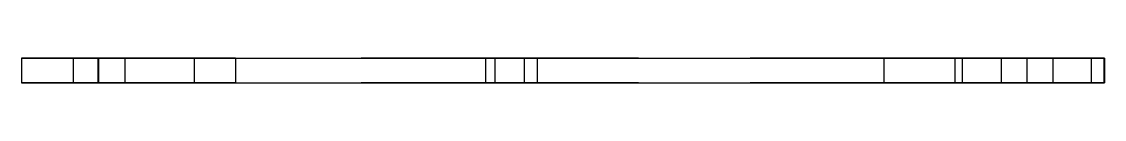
# Model space of a CAD drawing. Extents: x 0 to 1.38, y 0 to 0.99.
# Drawn here: x 0.575 to 1.383, y 0.969 to 0.988 of the extents above; entities that cross this region are included whole.
import ezdxf

# ---------------------------------------------------------------- set-up
doc = ezdxf.new("R2010")
doc.units = 0
doc.linetypes.add('HIDDEN', pattern=[0.040385, 0.026937, -0.013448])
doc.layers.add('LEFT', color=7, linetype='CONTINUOUS')
doc.layers.add('LEFT_HID', color=7, linetype='HIDDEN')

msp = doc.modelspace()

# ---------------------------------------------------------------- linework, layer by layer
at = {"layer": 'LEFT'}
for p, q in [((0.575, 0.987679), (0.632038, 0.987679)), ((0.575, 0.987679), (0.575, 0.969217)), ((0.632038, 0.969217), (0.632038, 0.987679)), ((0.632038, 0.987679), (0.928246, 0.987679)), ((0.928246, 0.987679), (0.950073, 0.987679)), ((0.928246, 0.969217), (0.928246, 0.987679)), ((0.950073, 0.987679), (1.325, 0.987679)), ((0.950073, 0.969217), (0.950073, 0.987679)), ((1.325, 0.969217), (1.325, 0.987679)), ((1.325, 0.987679), (1.382692, 0.987679)), ((1.382692, 0.987679), (1.382692, 0.969217)), ((0.575, 0.969217), (0.632038, 0.969217)), ((0.632038, 0.969217), (0.928246, 0.969217)), ((0.928246, 0.969217), (0.950073, 0.969217)), ((0.950073, 0.969217), (1.325, 0.969217)), ((1.325, 0.969217), (1.382692, 0.969217))]:
    msp.add_line(p, q, dxfattribs=at)
at = {"layer": 'LEFT_HID', "linetype": 'HIDDEN'}
for p, q in [((0.632692, 0.987679), (0.575, 0.987679)), ((0.632692, 0.987679), (0.613462, 0.987679)), ((0.613462, 0.987679), (0.651923, 0.987679)), ((0.613462, 0.987679), (0.613462, 0.969217)), ((0.632038, 0.987679), (0.632692, 0.987679)), ((0.928221, 0.987679), (0.632692, 0.987679)), ((0.632692, 0.969217), (0.632692, 0.987679)), ((0.651923, 0.987679), (0.632692, 0.987679)), ((0.651923, 0.987679), (0.651923, 0.969217)), ((0.719154, 0.987679), (0.703753, 0.987679)), ((0.703753, 0.987679), (0.734555, 0.987679)), ((0.703753, 0.987679), (0.703753, 0.969217)), ((0.734555, 0.987679), (0.719154, 0.987679)), ((0.734555, 0.987679), (0.734555, 0.969217)), ((0.940385, 0.987679), (0.921154, 0.987679)), ((0.921154, 0.987679), (0.959615, 0.987679)), ((0.921154, 0.987679), (0.921154, 0.969217)), ((0.940385, 0.987679), (0.928221, 0.987679)), ((0.928246, 0.987679), (0.928221, 0.987679)), ((0.928221, 0.969217), (0.928221, 0.987679)), ((0.950073, 0.987679), (0.940385, 0.987679)), ((0.959615, 0.987679), (0.940385, 0.987679)), ((0.950073, 0.987679), (0.952818, 0.987679)), ((0.952818, 0.987679), (0.950073, 0.987679)), ((1.218407, 0.987679), (0.950073, 0.987679)), ((0.952818, 0.987679), (0.955563, 0.987679)), ((0.955563, 0.987679), (0.952818, 0.987679)), ((0.955563, 0.987679), (0.958308, 0.987679)), ((0.958308, 0.987679), (0.955563, 0.987679)), ((0.958308, 0.987679), (0.961053, 0.987679)), ((0.961053, 0.987679), (0.958308, 0.987679)), ((0.959615, 0.987679), (0.959615, 0.969217)), ((0.961053, 0.987679), (0.963798, 0.987679)), ((0.963798, 0.987679), (0.961053, 0.987679)), ((0.963798, 0.987679), (0.966543, 0.987679)), ((0.966543, 0.987679), (0.963798, 0.987679)), ((0.966543, 0.987679), (0.969288, 0.987679)), ((0.969288, 0.987679), (0.966543, 0.987679)), ((0.969288, 0.987679), (0.972033, 0.987679)), ((0.972033, 0.987679), (0.969288, 0.987679)), ((0.972033, 0.987679), (0.974778, 0.987679)), ((0.974778, 0.987679), (0.972033, 0.987679)), ((0.974778, 0.987679), (0.977523, 0.987679)), ((0.977523, 0.987679), (0.974778, 0.987679)), ((0.977523, 0.987679), (0.980268, 0.987679)), ((0.980268, 0.987679), (0.977523, 0.987679)), ((0.980268, 0.987679), (0.983012, 0.987679)), ((0.983012, 0.987679), (0.980268, 0.987679)), ((0.983012, 0.987679), (0.985757, 0.987679)), ((0.985757, 0.987679), (0.983012, 0.987679)), ((0.985757, 0.987679), (0.988502, 0.987679)), ((0.988502, 0.987679), (0.985757, 0.987679)), ((0.988502, 0.987679), (0.991247, 0.987679)), ((0.991247, 0.987679), (0.988502, 0.987679)), ((0.991247, 0.987679), (0.993992, 0.987679)), ((0.993992, 0.987679), (0.991247, 0.987679)), ((0.993992, 0.987679), (0.996737, 0.987679)), ((0.996737, 0.987679), (0.993992, 0.987679)), ((0.996737, 0.987679), (0.999482, 0.987679)), ((0.999482, 0.987679), (0.996737, 0.987679)), ((0.999482, 0.987679), (1.002227, 0.987679)), ((1.002227, 0.987679), (0.999482, 0.987679)), ((1.002227, 0.987679), (1.004972, 0.987679)), ((1.004972, 0.987679), (1.002227, 0.987679)), ((1.004972, 0.987679), (1.007717, 0.987679)), ((1.007717, 0.987679), (1.004972, 0.987679)), ((1.007717, 0.987679), (1.010462, 0.987679)), ((1.010462, 0.987679), (1.007717, 0.987679)), ((1.010462, 0.987679), (1.013207, 0.987679)), ((1.013207, 0.987679), (1.010462, 0.987679)), ((1.013207, 0.987679), (1.015952, 0.987679)), ((1.015952, 0.987679), (1.013207, 0.987679)), ((1.015952, 0.987679), (1.018696, 0.987679)), ((1.018696, 0.987679), (1.015952, 0.987679)), ((1.018696, 0.987679), (1.021441, 0.987679)), ((1.021441, 0.987679), (1.018696, 0.987679)), ((1.021441, 0.987679), (1.024186, 0.987679)), ((1.024186, 0.987679), (1.021441, 0.987679)), ((1.024186, 0.987679), (1.026931, 0.987679)), ((1.026931, 0.987679), (1.024186, 0.987679)), ((1.026931, 0.987679), (1.029676, 0.987679)), ((1.029676, 0.987679), (1.026931, 0.987679)), ((1.029676, 0.987679), (1.032421, 0.987679)), ((1.032421, 0.987679), (1.029676, 0.987679)), ((1.032421, 0.987679), (1.035166, 0.987679)), ((1.035166, 0.987679), (1.032421, 0.987679)), ((1.271382, 0.987679), (1.218407, 0.987679)), ((1.218407, 0.969217), (1.218407, 0.987679)), ((1.270055, 0.987679), (1.268223, 0.987679)), ((1.268223, 0.987679), (1.270055, 0.987679)), ((1.271886, 0.987679), (1.270055, 0.987679)), ((1.270055, 0.987679), (1.271886, 0.987679)), ((1.276923, 0.987679), (1.271382, 0.987679)), ((1.271382, 0.969217), (1.271382, 0.987679)), ((1.273718, 0.987679), (1.271886, 0.987679)), ((1.271886, 0.987679), (1.273718, 0.987679)), ((1.275549, 0.987679), (1.273718, 0.987679)), ((1.273718, 0.987679), (1.275549, 0.987679)), ((1.277381, 0.987679), (1.275549, 0.987679)), ((1.275549, 0.987679), (1.277381, 0.987679)), ((1.373077, 0.987679), (1.276923, 0.987679)), ((1.276923, 0.969217), (1.276923, 0.987679)), ((1.325, 0.987679), (1.276923, 0.987679)), ((1.279212, 0.987679), (1.277381, 0.987679)), ((1.277381, 0.987679), (1.279212, 0.987679)), ((1.281044, 0.987679), (1.279212, 0.987679)), ((1.279212, 0.987679), (1.281044, 0.987679)), ((1.282875, 0.987679), (1.281044, 0.987679)), ((1.281044, 0.987679), (1.282875, 0.987679)), ((1.284707, 0.987679), (1.282875, 0.987679)), ((1.282875, 0.987679), (1.284707, 0.987679)), ((1.286538, 0.987679), (1.284707, 0.987679)), ((1.284707, 0.987679), (1.286538, 0.987679)), ((1.28837, 0.987679), (1.286538, 0.987679)), ((1.286538, 0.987679), (1.28837, 0.987679)), ((1.290201, 0.987679), (1.28837, 0.987679)), ((1.28837, 0.987679), (1.290201, 0.987679)), ((1.292033, 0.987679), (1.290201, 0.987679)), ((1.290201, 0.987679), (1.292033, 0.987679)), ((1.293864, 0.987679), (1.292033, 0.987679)), ((1.292033, 0.987679), (1.293864, 0.987679)), ((1.295696, 0.987679), (1.293864, 0.987679)), ((1.293864, 0.987679), (1.295696, 0.987679)), ((1.297527, 0.987679), (1.295696, 0.987679)), ((1.295696, 0.987679), (1.297527, 0.987679)), ((1.299359, 0.987679), (1.297527, 0.987679)), ((1.297527, 0.987679), (1.299359, 0.987679)), ((1.30119, 0.987679), (1.299359, 0.987679)), ((1.299359, 0.987679), (1.30119, 0.987679)), ((1.303022, 0.987679), (1.30119, 0.987679)), ((1.30119, 0.987679), (1.303022, 0.987679)), ((1.304853, 0.987679), (1.303022, 0.987679)), ((1.303022, 0.987679), (1.304853, 0.987679)), ((1.306685, 0.987679), (1.304853, 0.987679)), ((1.304853, 0.987679), (1.306685, 0.987679)), ((1.325, 0.987679), (1.305769, 0.987679)), ((1.305769, 0.987679), (1.344231, 0.987679)), ((1.325, 0.987679), (1.305769, 0.987679)), ((1.305769, 0.987679), (1.344231, 0.987679)), ((1.305769, 0.987679), (1.305769, 0.969217)), ((1.305769, 0.987679), (1.305769, 0.969217)), ((1.308516, 0.987679), (1.306685, 0.987679)), ((1.306685, 0.987679), (1.308516, 0.987679)), ((1.310348, 0.987679), (1.308516, 0.987679)), ((1.308516, 0.987679), (1.310348, 0.987679)), ((1.312179, 0.987679), (1.310348, 0.987679)), ((1.310348, 0.987679), (1.312179, 0.987679)), ((1.314011, 0.987679), (1.312179, 0.987679)), ((1.312179, 0.987679), (1.314011, 0.987679)), ((1.315842, 0.987679), (1.314011, 0.987679)), ((1.314011, 0.987679), (1.315842, 0.987679)), ((1.317674, 0.987679), (1.315842, 0.987679)), ((1.315842, 0.987679), (1.317674, 0.987679)), ((1.319505, 0.987679), (1.317674, 0.987679)), ((1.317674, 0.987679), (1.319505, 0.987679)), ((1.321337, 0.987679), (1.319505, 0.987679)), ((1.319505, 0.987679), (1.321337, 0.987679)), ((1.323168, 0.987679), (1.321337, 0.987679)), ((1.321337, 0.987679), (1.323168, 0.987679)), ((1.325, 0.987679), (1.323168, 0.987679)), ((1.323168, 0.987679), (1.325, 0.987679)), ((1.382655, 0.987679), (1.325, 0.987679)), ((1.344231, 0.987679), (1.325, 0.987679)), ((1.373077, 0.987679), (1.325, 0.987679)), ((1.344231, 0.987679), (1.325, 0.987679)), ((1.344231, 0.987679), (1.344231, 0.969217)), ((1.344231, 0.987679), (1.344231, 0.969217)), ((1.382655, 0.987679), (1.373077, 0.987679)), ((1.373077, 0.969217), (1.373077, 0.987679)), ((1.382692, 0.987679), (1.382655, 0.987679)), ((1.382655, 0.969217), (1.382655, 0.987679)), ((0.632692, 0.969217), (0.575, 0.969217)), ((0.632692, 0.969217), (0.613462, 0.969217)), ((0.613462, 0.969217), (0.651923, 0.969217)), ((0.632038, 0.969217), (0.632692, 0.969217)), ((0.928221, 0.969217), (0.632692, 0.969217)), ((0.651923, 0.969217), (0.632692, 0.969217)), ((0.719154, 0.969217), (0.703753, 0.969217)), ((0.703753, 0.969217), (0.734555, 0.969217)), ((0.734555, 0.969217), (0.719154, 0.969217)), ((0.940385, 0.969217), (0.921154, 0.969217)), ((0.921154, 0.969217), (0.959615, 0.969217)), ((0.940385, 0.969217), (0.928221, 0.969217)), ((0.928246, 0.969217), (0.928221, 0.969217)), ((0.950073, 0.969217), (0.940385, 0.969217)), ((0.959615, 0.969217), (0.940385, 0.969217)), ((0.950073, 0.969217), (0.952818, 0.969217)), ((0.952818, 0.969217), (0.950073, 0.969217)), ((1.218407, 0.969217), (0.950073, 0.969217)), ((0.952818, 0.969217), (0.955563, 0.969217)), ((0.955563, 0.969217), (0.952818, 0.969217)), ((0.955563, 0.969217), (0.958308, 0.969217)), ((0.958308, 0.969217), (0.955563, 0.969217)), ((0.958308, 0.969217), (0.961053, 0.969217)), ((0.961053, 0.969217), (0.958308, 0.969217)), ((0.961053, 0.969217), (0.963798, 0.969217)), ((0.963798, 0.969217), (0.961053, 0.969217)), ((0.963798, 0.969217), (0.966543, 0.969217)), ((0.966543, 0.969217), (0.963798, 0.969217)), ((0.966543, 0.969217), (0.969288, 0.969217)), ((0.969288, 0.969217), (0.966543, 0.969217)), ((0.969288, 0.969217), (0.972033, 0.969217)), ((0.972033, 0.969217), (0.969288, 0.969217)), ((0.972033, 0.969217), (0.974778, 0.969217)), ((0.974778, 0.969217), (0.972033, 0.969217)), ((0.974778, 0.969217), (0.977523, 0.969217)), ((0.977523, 0.969217), (0.974778, 0.969217)), ((0.977523, 0.969217), (0.980268, 0.969217)), ((0.980268, 0.969217), (0.977523, 0.969217)), ((0.980268, 0.969217), (0.983012, 0.969217)), ((0.983012, 0.969217), (0.980268, 0.969217)), ((0.983012, 0.969217), (0.985757, 0.969217)), ((0.985757, 0.969217), (0.983012, 0.969217)), ((0.985757, 0.969217), (0.988502, 0.969217)), ((0.988502, 0.969217), (0.985757, 0.969217)), ((0.988502, 0.969217), (0.991247, 0.969217)), ((0.991247, 0.969217), (0.988502, 0.969217)), ((0.991247, 0.969217), (0.993992, 0.969217)), ((0.993992, 0.969217), (0.991247, 0.969217)), ((0.993992, 0.969217), (0.996737, 0.969217)), ((0.996737, 0.969217), (0.993992, 0.969217)), ((0.996737, 0.969217), (0.999482, 0.969217)), ((0.999482, 0.969217), (0.996737, 0.969217)), ((0.999482, 0.969217), (1.002227, 0.969217)), ((1.002227, 0.969217), (0.999482, 0.969217)), ((1.002227, 0.969217), (1.004972, 0.969217)), ((1.004972, 0.969217), (1.002227, 0.969217)), ((1.004972, 0.969217), (1.007717, 0.969217)), ((1.007717, 0.969217), (1.004972, 0.969217)), ((1.007717, 0.969217), (1.010462, 0.969217)), ((1.010462, 0.969217), (1.007717, 0.969217)), ((1.010462, 0.969217), (1.013207, 0.969217)), ((1.013207, 0.969217), (1.010462, 0.969217)), ((1.013207, 0.969217), (1.015952, 0.969217)), ((1.015952, 0.969217), (1.013207, 0.969217)), ((1.015952, 0.969217), (1.018696, 0.969217)), ((1.018696, 0.969217), (1.015952, 0.969217)), ((1.018696, 0.969217), (1.021441, 0.969217)), ((1.021441, 0.969217), (1.018696, 0.969217)), ((1.021441, 0.969217), (1.024186, 0.969217)), ((1.024186, 0.969217), (1.021441, 0.969217)), ((1.024186, 0.969217), (1.026931, 0.969217)), ((1.026931, 0.969217), (1.024186, 0.969217)), ((1.026931, 0.969217), (1.029676, 0.969217)), ((1.029676, 0.969217), (1.026931, 0.969217)), ((1.029676, 0.969217), (1.032421, 0.969217)), ((1.032421, 0.969217), (1.029676, 0.969217)), ((1.032421, 0.969217), (1.035166, 0.969217)), ((1.035166, 0.969217), (1.032421, 0.969217)), ((1.271382, 0.969217), (1.218407, 0.969217)), ((1.270055, 0.969217), (1.268223, 0.969217)), ((1.268223, 0.969217), (1.270055, 0.969217)), ((1.271886, 0.969217), (1.270055, 0.969217)), ((1.270055, 0.969217), (1.271886, 0.969217)), ((1.276923, 0.969217), (1.271382, 0.969217)), ((1.273718, 0.969217), (1.271886, 0.969217)), ((1.271886, 0.969217), (1.273718, 0.969217)), ((1.275549, 0.969217), (1.273718, 0.969217)), ((1.273718, 0.969217), (1.275549, 0.969217)), ((1.277381, 0.969217), (1.275549, 0.969217)), ((1.275549, 0.969217), (1.277381, 0.969217)), ((1.373077, 0.969217), (1.276923, 0.969217)), ((1.325, 0.969217), (1.276923, 0.969217)), ((1.279212, 0.969217), (1.277381, 0.969217)), ((1.277381, 0.969217), (1.279212, 0.969217)), ((1.281044, 0.969217), (1.279212, 0.969217)), ((1.279212, 0.969217), (1.281044, 0.969217)), ((1.282875, 0.969217), (1.281044, 0.969217)), ((1.281044, 0.969217), (1.282875, 0.969217)), ((1.284707, 0.969217), (1.282875, 0.969217)), ((1.282875, 0.969217), (1.284707, 0.969217)), ((1.286538, 0.969217), (1.284707, 0.969217)), ((1.284707, 0.969217), (1.286538, 0.969217)), ((1.28837, 0.969217), (1.286538, 0.969217)), ((1.286538, 0.969217), (1.28837, 0.969217)), ((1.290201, 0.969217), (1.28837, 0.969217)), ((1.28837, 0.969217), (1.290201, 0.969217)), ((1.292033, 0.969217), (1.290201, 0.969217)), ((1.290201, 0.969217), (1.292033, 0.969217)), ((1.293864, 0.969217), (1.292033, 0.969217)), ((1.292033, 0.969217), (1.293864, 0.969217)), ((1.295696, 0.969217), (1.293864, 0.969217)), ((1.293864, 0.969217), (1.295696, 0.969217)), ((1.297527, 0.969217), (1.295696, 0.969217)), ((1.295696, 0.969217), (1.297527, 0.969217)), ((1.299359, 0.969217), (1.297527, 0.969217)), ((1.297527, 0.969217), (1.299359, 0.969217)), ((1.30119, 0.969217), (1.299359, 0.969217)), ((1.299359, 0.969217), (1.30119, 0.969217)), ((1.303022, 0.969217), (1.30119, 0.969217)), ((1.30119, 0.969217), (1.303022, 0.969217)), ((1.304853, 0.969217), (1.303022, 0.969217)), ((1.303022, 0.969217), (1.304853, 0.969217)), ((1.306685, 0.969217), (1.304853, 0.969217)), ((1.304853, 0.969217), (1.306685, 0.969217)), ((1.325, 0.969217), (1.305769, 0.969217)), ((1.305769, 0.969217), (1.344231, 0.969217)), ((1.325, 0.969217), (1.305769, 0.969217)), ((1.305769, 0.969217), (1.344231, 0.969217)), ((1.308516, 0.969217), (1.306685, 0.969217)), ((1.306685, 0.969217), (1.308516, 0.969217)), ((1.310348, 0.969217), (1.308516, 0.969217)), ((1.308516, 0.969217), (1.310348, 0.969217)), ((1.312179, 0.969217), (1.310348, 0.969217)), ((1.310348, 0.969217), (1.312179, 0.969217)), ((1.314011, 0.969217), (1.312179, 0.969217)), ((1.312179, 0.969217), (1.314011, 0.969217)), ((1.315842, 0.969217), (1.314011, 0.969217)), ((1.314011, 0.969217), (1.315842, 0.969217)), ((1.317674, 0.969217), (1.315842, 0.969217)), ((1.315842, 0.969217), (1.317674, 0.969217)), ((1.319505, 0.969217), (1.317674, 0.969217)), ((1.317674, 0.969217), (1.319505, 0.969217)), ((1.321337, 0.969217), (1.319505, 0.969217)), ((1.319505, 0.969217), (1.321337, 0.969217)), ((1.323168, 0.969217), (1.321337, 0.969217)), ((1.321337, 0.969217), (1.323168, 0.969217)), ((1.325, 0.969217), (1.323168, 0.969217)), ((1.323168, 0.969217), (1.325, 0.969217)), ((1.382655, 0.969217), (1.325, 0.969217)), ((1.344231, 0.969217), (1.325, 0.969217)), ((1.373077, 0.969217), (1.325, 0.969217)), ((1.344231, 0.969217), (1.325, 0.969217)), ((1.382655, 0.969217), (1.373077, 0.969217)), ((1.382692, 0.969217), (1.382655, 0.969217))]:
    msp.add_line(p, q, dxfattribs=at)

doc.saveas('drawing.dxf')
